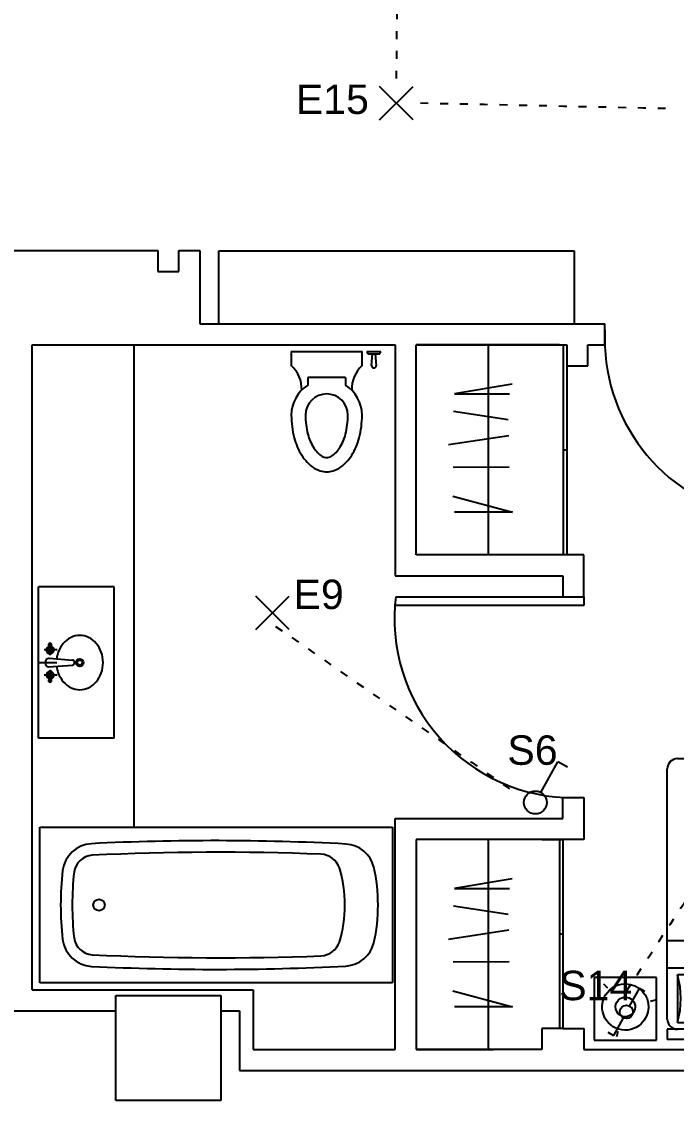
# Model space of a CAD drawing. Header units: millimetres. Extents: x 2377 to 4712, y -254 to 3188.
# Drawn here: x 4463.9 to 4513.5, y 1763.2 to 1844.9 of the extents above; entities that cross this region are included whole.
import ezdxf

# ---------------------------------------------------------------- set-up
doc = ezdxf.new("R2010")
doc.units = ezdxf.units.MM
doc.linetypes.add('ACAD_ISO03W100', pattern=[30, 12, -18])
doc.layers.add('C1', color=10, linetype='Continuous')
doc.layers.add('Mobiliario', color=254, linetype='Continuous')
doc.styles.get("Standard").update_dxf_attribs({"font": 'arial.ttf'})

# ---------------------------------------------------------------- blocks, each defined once
blk = doc.blocks.new('MHPLS012')
at = {"layer": 'Mobiliario'}
for p, q in [((-2.0238, 0.95), (-0.1524, 0.95)), ((-0.0762, 0.95), (-0.0762, -0.95)), ((-0.0762, 0.95), (0, 0.95)), ((0, 0.95), (0, -0.95)), ((-2.1, -0.8738), (-2.1, 0.8738)), ((-0.4826, 0.8738), (-0.4826, 0.0356)), ((-0.127, 0.8738), (-0.4826, 0.8738)), ((-0.127, 0.0356), (-0.127, 0.8738)), ((-0.7366, 0.3658), (-0.7366, -0.95)), ((-0.5334, 0.0406), (-0.5334, -0.95)), ((-0.4826, 0.0356), (-0.127, 0.0356)), ((-0.4826, -0.0356), (-0.4826, -0.8738)), ((-0.127, -0.0356), (-0.4826, -0.0356)), ((-0.127, -0.8738), (-0.127, -0.0356)), ((-0.4826, -0.8738), (-0.127, -0.8738)), ((-0.1524, -0.95), (-2.0238, -0.95)), ((-0.0762, -0.95), (0, -0.95))]:
    blk.add_line(p, q, dxfattribs=at)
for centre, radius, start, end in [((-2.0238, 0.8738), 0.0762, 90, 180), ((-0.0191, 0.9119), 0.8976, 177.56726, 219.54608), ((1.615, 1.0876), 2.343, 183.36646, 199.2534), ((-0.1524, 0.8738), 0.0762, 0, 90), ((-0.3048, 1.4834), 0.635, 253.73979, 286.2602), ((-1.2266, -0.1247), 0.6943, 3.1663, 42.0658), ((-1.4578, -0.0288), 0.927, 4.2918, 21.76757), ((-0.3048, -0.574), 0.635, 73.7398, 106.2602), ((-0.3048, 0.574), 0.635, 253.73979, 286.2602), ((-2.0238, -0.8738), 0.0762, 180, 270), ((-0.3048, -1.4834), 0.635, 73.7398, 106.2602), ((-0.1524, -0.8738), 0.0762, 270, 0)]:
    blk.add_arc(centre, radius, start, end, dxfattribs=at)
blk = doc.blocks.new('bn04-7')
for p, q in [((0, 0), (0, -0.1473)), ((-0.6, 0), (0.6, 0)), ((-0.6, -0.6), (-0.6, 0)), ((-0.1, -0.1481), (-0.1, -0.0453)), ((-0.033, -0.08), (-0.02, -0.2706)), ((0.1, -0.1481), (0.1, -0.0453)), ((0.6, -0.6), (0.6, 0)), ((-0.0577, -0.0922), (-0.151, -0.0922)), ((-0.1216, -0.0866), (-0.1121, -0.0866)), ((-0.1216, -0.0978), (-0.1121, -0.0978)), ((0.0336, -0.0862), (0.02, -0.2706)), ((0.0577, -0.0922), (0.151, -0.0922)), ((0.1216, -0.0866), (0.1121, -0.0866)), ((0.1216, -0.0978), (0.1121, -0.0978)), ((-0.005, -0.2856), (0.005, -0.2856)), ((-0.6, -0.6), (0.6, -0.6))]:
    blk.add_line(p, q)
for centre, radius in [((-0.1, -0.0922), 0.0118), ((0.1, -0.0922), 0.0118), ((0, -0.3283), 0.03), ((0, -0.3283), 0.02)]:
    blk.add_circle(centre, radius)
for centre, radius, start, end in [((-0.1425, -0.0922), 0.0118, 39.13537, 320.86463), ((-0.1314, -0.0831), 0.0025, 219.13537, 256.40286), ((-0.123, -0.0485), 0.0381, 256.40286, 272.04582), ((-0.1, -0.0922), 0.0299, 191.71734, 168.28266), ((-0.1, -0.0922), 0.0235, 194.28643, 165.71357), ((-0.1121, -0.0836), 0.003, 270, 324.69654), ((0.0551, -0.103), 0.0911, 153.05472, 165.36724), ((-0.0055, -0.0937), 0.0379, 104.91445, 122.74201), ((-0.0003, -0.1134), 0.0583, 90, 104.91445), ((-0.0003, -0.1134), 0.0583, 75.08555, 90), ((0.005, -0.0937), 0.0379, 57.25799, 75.08555), ((-0.0557, -0.103), 0.0911, 14.63276, 26.94528), ((0.0251, -0.0847), 0.00867, 0, 32.7882), ((0.0251, -0.0847), 0.00867, 350.34492, 0), ((0.1, -0.0922), 0.0299, 11.71734, 348.28266), ((0.1, -0.0922), 0.0235, 14.28643, 345.71357), ((0.1121, -0.0836), 0.003, 215.30346, 270), ((0.123, -0.0485), 0.0381, 267.95418, 283.59714), ((0.1314, -0.0831), 0.0025, 283.59714, 320.86463), ((0.1425, -0.0922), 0.0118, 219.13537, 140.86463), ((-0.0112, -0.3612), 0.2159, 109.6169, 130.71085), ((-0.1314, -0.1012), 0.0025, 103.59714, 140.86463), ((-0.123, -0.1359), 0.0381, 87.95418, 103.59714), ((-0.1121, -0.1008), 0.003, 35.30346, 90), ((0, -0.3926), 0.2493, 96.57728, 109.6169), ((0, -0.3926), 0.2493, 70.3831, 83.25198), ((0.0112, -0.3612), 0.2159, 49.28915, 70.3831), ((0.1121, -0.1008), 0.003, 90, 144.69654), ((0.123, -0.1359), 0.0381, 76.40286, 92.04582), ((0.1314, -0.1012), 0.0025, 39.13537, 76.40286), ((-0.0284, -0.3411), 0.1895, 130.71085, 154.29461), ((0.0284, -0.3411), 0.1895, 25.70539, 49.28915), ((-0.0551, -0.3283), 0.1599, 154.29461, 180), ((-0.0551, -0.3283), 0.1599, 180, 205.70539), ((-0.005, -0.2706), 0.015, 180, 270), ((0.005, -0.2706), 0.015, 270, 0), ((0.0551, -0.3283), 0.1599, 0, 25.70539), ((0.0551, -0.3283), 0.1599, 334.29461, 360), ((-0.0284, -0.3155), 0.1895, 205.70539, 229.28915), ((0.0284, -0.3155), 0.1895, 310.71085, 334.29461), ((-0.0112, -0.2955), 0.2159, 229.28915, 250.3831), ((0, -0.264), 0.2493, 250.3831, 270), ((0, -0.264), 0.2493, 270, 289.6169), ((0.0112, -0.2955), 0.2159, 289.6169, 310.71085)]:
    blk.add_arc(centre, radius, start, end)
blk = doc.blocks.new('bn34-3')
at = {"linetype": 'ByBlock'}
for p, q in [((-0.1765, 0), (-0.1765, -0.0706)), ((-0.1765, 0), (0.1765, 0)), ((0.1765, -0.0706), (0.1765, 0)), ((0.2, 0), (0.2706, 0)), ((0.2, 0), (0.2059, -0.0118)), ((0.2647, -0.0118), (0.2706, 0)), ((0.2059, -0.0118), (0.2647, -0.0118)), ((0.2235, -0.0706), (0.2294, -0.0118)), ((0.2412, -0.0118), (0.2471, -0.0706)), ((-0.0941, -0.1294), (-0.0941, -0.1684)), ((0.0941, -0.1294), (-0.0941, -0.1294)), ((0.0941, -0.1294), (0.0941, -0.1684))]:
    blk.add_line(p, q, dxfattribs=at)
for centre, radius, start, end in [((-0.2843, -0.1882), 0.1596, 358.3378, 47.4896), ((0.2843, -0.1882), 0.1596, 132.5104, 181.6622), ((0.2353, -0.0706), 0.0118, 180, 0), ((0, -0.3176), 0.1765, 122.231, 180), ((0, -0.3176), 0.1059, 0, 180), ((0, -0.3176), 0.1765, 0, 57.769), ((0.2737, -0.3176), 0.4502, 180, 194.5143), ((0.2737, -0.3176), 0.3796, 180, 194.5142), ((-0.2737, -0.3176), 0.3796, 345.4858, 360), ((-0.2737, -0.3176), 0.4502, 345.4857, 360), ((0.1387, -0.3526), 0.2402, 194.5143, 212.0054), ((-0.1387, -0.3526), 0.2402, 327.9946, 345.4857), ((0.1387, -0.3526), 0.3108, 194.5143, 212.0054), ((0.0535, -0.4059), 0.1397, 212.0054, 236.4659), ((-0.0535, -0.4059), 0.1397, 303.5341, 327.9946), ((-0.1387, -0.3526), 0.3108, 327.9946, 345.4857), ((0.0535, -0.4059), 0.2103, 212.0054, 236.4659), ((0, -0.4866), 0.0428, 236.466, 270), ((0, -0.4866), 0.0428, 270, 303.534), ((-0.0535, -0.4059), 0.2103, 303.5341, 327.9946), ((0, -0.4866), 0.1134, 236.4659, 270), ((0, -0.4866), 0.1134, 270, 303.5341)]:
    blk.add_arc(centre, radius, start, end, dxfattribs=at)
blk = doc.blocks.new('A$C57724086')
at = {"layer": 'Mobiliario'}
for p, q in [((0, 0), (0, 1.7)), ((0, 1.7), (0.75, 1.7)), ((0.75, 1.7), (0.75, 0)), ((0.75, 0), (0, 0))]:
    blk.add_line(p, q, dxfattribs=at)
blk.add_circle((0.375, 1.415), 0.0275, dxfattribs=at)
for centre, radius, start, end in [((0.2293, 1.4421), 0.15, 97.8246, 176.2997), ((0.375, 0.1136), 1.4864, 89.9988, 96.4162), ((0.375, 0.1136), 1.4864, 83.5838, 90.0012), ((0.5207, 1.4421), 0.15, 3.7003, 82.1754), ((0.2293, 1.4421), 0.094, 97.8246, 176.2997), ((0.375, 0.1107), 1.4333, 89.9987, 96.3484), ((0.375, 0.1107), 1.4333, 83.6516, 90.0013), ((0.5207, 1.4421), 0.094, 3.7003, 82.1754), ((12.3216, 0.8538), 12.2566, 177.20377, 182.94309), ((13.2155, 0.8326), 13.0945, 177.30557, 182.13423), ((-12.4655, 0.8326), 13.0945, 357.86577, 2.69443), ((-11.5716, 0.8538), 12.2566, 357.05691, 2.79623), ((0.23, 0.3501), 0.1, 182.9309, 250.2221), ((0.52, 0.3501), 0.1, 289.7779, 357.0691), ((0.2308, 0.2347), 0.15, 183.8947, 255.3014), ((0.3748, 0.858), 0.628, 253.4701, 270.0186), ((0.3752, 0.858), 0.628, 269.9814, 286.5299), ((0.5192, 0.2347), 0.15, 284.6986, 356.1053), ((0.3749, 0.9245), 0.8545, 257.6931, 270.0076), ((0.3751, 0.9245), 0.8545, 269.9924, 282.3069)]:
    blk.add_arc(centre, radius, start, end, dxfattribs=at)
blk = doc.blocks.new('sl06-0')
at = {"layer": 'Mobiliario'}
for p, q in [((-0.3, 0.281, -1.579), (-0.3, -0.318, -1.579)), ((0.298, 0.281, -1.579), (-0.3, 0.281, -1.579)), ((0.298, -0.318, -1.579), (0.298, 0.281, -1.579)), ((-0.3, -0.318, -1.579), (0.298, -0.318, -1.579))]:
    blk.add_line(p, q, dxfattribs=at)
at = {"layer": 'Mobiliario', "linetype": 'ByBlock'}
for p, q in [((-0.169, 0.179, -1.579), (-0.205, 0.217, -1.579)), ((0.24, 0.057, -1.579), (0.29, 0.069, -1.579)), ((-0.071, -0.236, -1.579), (-0.085, -0.286, -1.579))]:
    blk.add_line(p, q, dxfattribs=at)
at = {"layer": 'Mobiliario', "linetype": 'ByBlock', "extrusion": (0, 0, -1)}
for major_axis, start_param, end_param in [((-0.157, -0.157), 1.599693, 4.741285), ((-0.157, -0.157), -1.5419, 1.599693), ((-0.0663, -0.0663), 1.599693, 4.741285), ((-0.0663, -0.0663), -1.5419, 1.599693)]:
    blk.add_ellipse((0, 0, -1.579), major_axis=major_axis, ratio=1, start_param=start_param, end_param=end_param, dxfattribs=at)

msp = doc.modelspace()

# ---------------------------------------------------------------- linework, layer by layer
for p, q in [((4450.351, 1827.558), (4474.204, 1827.558)), ((4474.204, 1827.558), (4474.204, 1825.968)), ((4475.795, 1825.968), (4475.795, 1827.558)), ((4475.795, 1827.558), (4477.385, 1827.558)), ((4477.385, 1827.558), (4477.385, 1821.992)), ((4474.204, 1825.968), (4475.795, 1825.968)), ((4477.385, 1821.992), (4508.101, 1821.992)), ((4508.101, 1820.402), (4508.101, 1821.992)), ((4508.101, 1820.402), (4508.101, 1821.992)), ((4464.663, 1771.536), (4464.663, 1820.402)), ((4464.663, 1820.402), (4492.199, 1820.402)), ((4492.199, 1820.402), (4492.199, 1802.91)), ((4493.789, 1804.5), (4493.789, 1820.402)), ((4493.789, 1820.402), (4505.208, 1820.402)), ((4503.33, 1820.402), (4493.789, 1820.402)), ((4504.654, 1820.402), (4499.247, 1820.402)), ((4499.247, 1820.402), (4499.247, 1804.5)), ((4503.33, 1820.402), (4504.921, 1820.402)), ((4504.942, 1820.402), (4504.942, 1804.5)), ((4505.208, 1820.402), (4505.208, 1818.812)), ((4505.208, 1820.402), (4505.208, 1804.5)), ((4506.798, 1820.402), (4508.101, 1820.402)), ((4506.798, 1818.812), (4506.798, 1820.402)), ((4506.798, 1820.402), (4508.101, 1820.402)), ((4505.208, 1818.812), (4506.798, 1818.812)), ((4501.071, 1817.423), (4496.692, 1816.698)), ((4496.692, 1816.698), (4500.863, 1816.698)), ((4496.63, 1815.386), (4500.776, 1814.739)), ((4500.828, 1813.522), (4496.242, 1812.823)), ((4504.942, 1812.451), (4505.208, 1812.451)), ((4500.834, 1811.141), (4496.585, 1811.115)), ((4496.573, 1808.933), (4501.082, 1807.716)), ((4501.082, 1807.716), (4496.703, 1807.716)), ((4506.511, 1804.5), (4493.789, 1804.5)), ((4503.33, 1804.5), (4493.789, 1804.5)), ((4506.511, 1801.319), (4506.511, 1804.5)), ((4492.199, 1802.91), (4504.921, 1802.91)), ((4504.921, 1802.91), (4504.921, 1802.91)), ((4504.921, 1802.91), (4504.921, 1801.319)), ((4504.921, 1801.319), (4506.511, 1801.319)), ((4504.921, 1784.516), (4504.921, 1786.106)), ((4504.921, 1786.106), (4506.511, 1786.106)), ((4506.511, 1786.106), (4506.511, 1782.926)), ((4492.199, 1767.024), (4492.199, 1784.516)), ((4492.199, 1784.516), (4504.921, 1784.516)), ((4506.511, 1782.926), (4493.789, 1782.926)), ((4493.789, 1782.926), (4493.789, 1767.024)), ((4503.33, 1782.926), (4493.789, 1782.926)), ((4504.654, 1782.926), (4499.247, 1782.926)), ((4499.247, 1782.926), (4499.247, 1767.024)), ((4503.33, 1782.926), (4504.921, 1782.926)), ((4504.654, 1782.926), (4504.654, 1768.614)), ((4504.921, 1782.926), (4504.921, 1768.614)), ((4501.071, 1779.947), (4496.692, 1779.222)), ((4496.692, 1779.222), (4500.863, 1779.222)), ((4496.63, 1777.91), (4500.776, 1777.262)), ((4500.828, 1776.046), (4496.242, 1775.347)), ((4504.654, 1775.77), (4504.921, 1775.77)), ((4500.834, 1773.665), (4496.585, 1773.639)), ((4464.663, 1771.536), (4481.44, 1771.536)), ((4481.44, 1771.536), (4481.44, 1767.024)), ((4496.573, 1771.457), (4501.082, 1770.24)), ((4471.024, 1771.108), (4478.975, 1771.108)), ((4471.024, 1763.157), (4471.024, 1771.108)), ((4478.975, 1771.108), (4478.975, 1763.157)), ((4463.073, 1769.945), (4471.024, 1769.945)), ((4478.975, 1769.945), (4480.39, 1769.945)), ((4480.39, 1769.945), (4480.39, 1765.433)), ((4501.082, 1770.24), (4496.703, 1770.24)), ((4504.921, 1768.614), (4503.33, 1768.614)), ((4503.33, 1768.614), (4503.33, 1767.024)), ((4504.921, 1768.614), (4506.511, 1768.614)), ((4506.511, 1768.614), (4506.511, 1767.024)), ((4481.44, 1767.024), (4492.199, 1767.024)), ((4483.39, 1767.024), (4492.199, 1767.024)), ((4493.789, 1767.024), (4497.342, 1767.024)), ((4493.789, 1767.024), (4499.648, 1767.024)), ((4503.33, 1767.024), (4493.789, 1767.024)), ((4506.511, 1767.024), (4510.779, 1767.024)), ((4506.511, 1767.024), (4512.37, 1767.024)), ((4512.37, 1767.024), (4532.687, 1767.024)), ((4480.39, 1765.433), (4532.687, 1765.433)), ((4478.975, 1763.157), (4471.024, 1763.157))]:
    msp.add_line(p, q)
at = {"layer": 'C1'}
for p, q in [((4493.552, 1837.45), (4491.014, 1839.989)), ((4491.014, 1837.45), (4493.552, 1839.989)), ((4484.162, 1798.836), (4481.624, 1801.374)), ((4481.624, 1798.836), (4484.162, 1801.374))]:
    msp.add_line(p, q, dxfattribs=at)
at = {"layer": 'C1', "color": 1}
for p, q in [((4503.252, 1786.49), (4504.536, 1788.804)), ((4505.272, 1788.396), (4504.536, 1788.804)), ((4509.971, 1770.299), (4510.712, 1771.635)), ((4511.137, 1771.4), (4510.712, 1771.635)), ((4509.485, 1769.422), (4508.744, 1768.086)), ((4508.319, 1768.322), (4508.744, 1768.086))]:
    msp.add_line(p, q, dxfattribs=at)
for centre, radius in [((4502.831, 1785.73), 0.869), ((4509.728, 1769.861), 0.501)]:
    msp.add_circle(centre, radius, dxfattribs=at)
at = {"layer": 'C1', "linetype": 'ACAD_ISO03W100', "ltscale": 0.05, "transparency": 33554687}
for points in [[(4492.527, 1865.171), (4492.268, 1840.218)], [(4494.11, 1838.732), (4513.407, 1838.316)], [(4483.129, 1799.074), (4501.403, 1786.398)], [(4509.702, 1771.41), (4523.079, 1791.759)]]:
    msp.add_spline(points, degree=3, dxfattribs=at)
at = {"layer": 'Mobiliario', "transparency": 33554687}
for p, q in [((4478.834, 1821.992), (4478.834, 1827.529)), ((4478.834, 1827.529), (4505.774, 1827.529)), ((4505.774, 1827.529), (4505.774, 1821.992))]:
    msp.add_line(p, q, dxfattribs=at)
at = {"layer": 'Mobiliario'}
for p, q in [((4472.402, 1783.861), (4472.402, 1820.402)), ((4492.237, 1801.319), (4492.176, 1800.654)), ((4492.237, 1801.319), (4506.511, 1801.319)), ((4506.511, 1801.319), (4506.511, 1800.654)), ((4506.511, 1800.654), (4492.176, 1800.654))]:
    msp.add_line(p, q, dxfattribs=at)
for centre, radius, start, end in [((4521.814, 1820.857), 13.73, 177.19335, 257.75412), ((4505.716, 1799.659), 13.576, 175.8007, 273.35749)]:
    msp.add_arc(centre, radius, start, end, dxfattribs=at)

# ---------------------------------------------------------------- block references
for name, p, xscale, yscale, zscale in [('bn34-3', (4487.005, 1819.902), 15.19574697004331, 15.19574697004331, 15.19574697004331), ('sl06-0', (4509.651, 1770.238, 12.497), 7.913984120561342, 7.913984120561342, 7.913984120561342)]:
    msp.add_blockref(name, p, dxfattribs=dict(at, xscale=xscale, yscale=yscale, zscale=zscale))
for name, p, xscale, yscale, zscale, rotation in [('bn04-7', (4465.148, 1796.331), 9.549574046106862, 9.549574046106862, 9.549574046106862, 90), ('MHPLS012', (4522.453, 1767.781), 10.12903132443663, 10.12903132443663, 10.12903132443663, 270)]:
    msp.add_blockref(name, p, dxfattribs=dict(at, xscale=xscale, yscale=yscale, zscale=zscale, rotation=rotation))
at = {"layer": 'Mobiliario', "color": 7, "xscale": 15.7292512235187, "yscale": 15.7292512235187, "zscale": 15.7292512235187, "rotation": 90}
msp.add_blockref('A$C57724086', (4491.998, 1772.064), dxfattribs=at)

# ---------------------------------------------------------------- texts
at = {"layer": 'C1', "color": 165, "linetype": 'ACAD_ISO03W100', "true_color": 0x5e67af, "transparency": 33554687, "char_height": 2.2296, "attachment_point": 1}
for s, insert in [('{\\C256;E15}', (4484.663, 1840.122)), ('{\\C256;E9}', (4484.49, 1802.614)), ('{\\C256;S6}', (4500.706, 1790.815)), ('{\\C256;S14}', (4504.635, 1772.981))]:
    msp.add_mtext_dynamic_manual_height_columns(s, width=13.15217, gutter_width=11.148, heights=[0], dxfattribs=dict(at, insert=insert))

doc.saveas('drawing.dxf')
